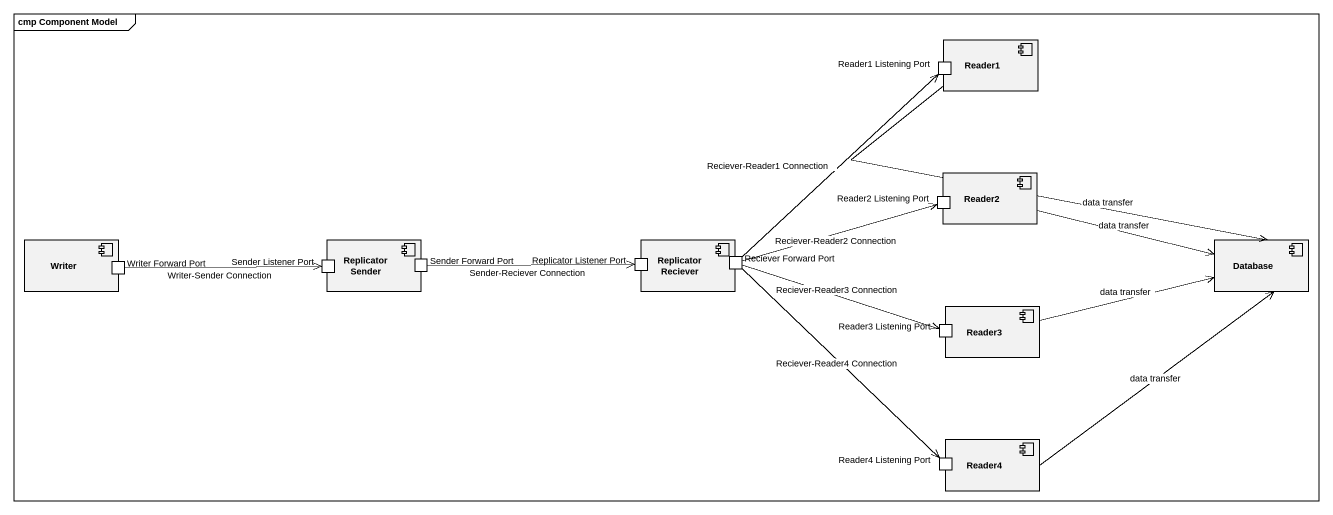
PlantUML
@startuml
mainframe cmp Component Model
component Reader1 {
  port "Reader1 Listening Port" as Reader1_Listening_Port
}
component Reader2 {
  port "Reader2 Listening Port" as Reader2_Listening_Port
}
component Writer {
  port "Writer Forward Port" as Writer_Forward_Port
}
component "Replicator Sender" as Replicator_Sender {
  port "Sender Listener Port" as Sender_Listener_Port
  port "Sender Forward Port" as Sender_Forward_Port
}
component "Replicator Reciever" as Replicator_Reciever {
  port "Replicator Listener Port" as Replicator_Listener_Port
  port "Reciever Forward Port" as Reciever_Forward_Port
}
component "Database" as Database_
component Reader3 {
  port "Reader3 Listening Port" as Reader3_Listening_Port
}
component Reader4 {
  port "Reader4 Listening Port" as Reader4_Listening_Port
}
Reader1 --> Database_ : data transfer
Reader2 -right-> Database_ : data transfer
Sender_Forward_Port -right-> Replicator_Listener_Port : Sender-Reciever Connection
Reciever_Forward_Port -up-> Reader1_Listening_Port : Reciever-Reader1 Connection
Reciever_Forward_Port -right-> Reader2_Listening_Port : Reciever-Reader2 Connection
Reciever_Forward_Port -right-> Reader3_Listening_Port : Reciever-Reader3 Connection
Reciever_Forward_Port --> Reader4_Listening_Port : Reciever-Reader4 Connection
Writer_Forward_Port -right-> Sender_Listener_Port : Writer-Sender Connection
Reader3 -right-> Database_ : data transfer
Reader4 -up-> Database_ : data transfer
@enduml
